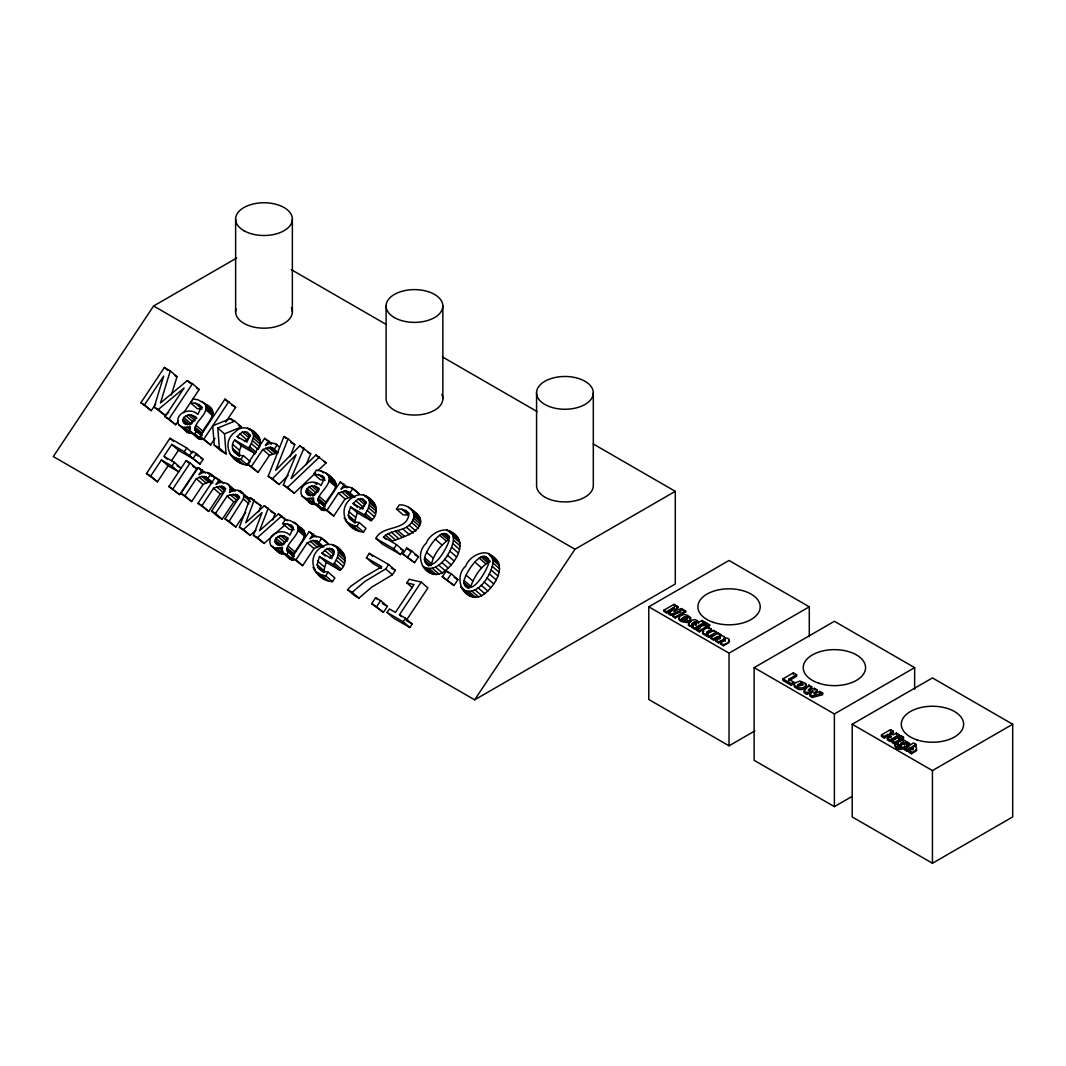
<?xml version="1.0" encoding="UTF-8"?>
<svg xmlns="http://www.w3.org/2000/svg" width="1066" height="1066" viewBox="0 0 1066 1066"><rect width="100%" height="100%" fill="white"/><g stroke="black" fill="none" stroke-linecap="round" stroke-linejoin="round"><path stroke-width="1.5" d="M313.497 502.885L321.306 509.681L324.824 510.654L318.121 504.844L313.497 502.885L313.617 497.915L305.942 498.528L301.918 495.85C296.774 484.577 313.457 477.635 321.026 485.563L324.37 478.501L322.159 475.663L313.79 473.997L316.375 470.119C324.49 470.959 334.378 476.822 336.136 485.03C334.338 492.852 326.982 498.089 324.517 505.617L317.815 499.807C319.72 491.226 332.965 484.284 328.128 474.903M182.912 420.91L183.805 417.459L188.402 414.794L191.48 415.047L196.011 417.219L191.547 423.922L184.618 423.508L182.912 420.91L187.389 424.774M274.975 541.635L275.867 538.183L280.465 535.518L283.543 535.772L288.073 537.944L283.623 544.646L276.68 544.233L274.975 541.635L279.452 545.499M306.089 492.026L306.981 488.574L311.578 485.896L314.657 486.163L319.187 488.335L314.723 495.024L307.794 494.624L306.089 492.026L310.552 495.89M898.252 743.415L897.932 745.6L901.649 746.72M251.483 430.238L253.708 435.847L251.363 443.616L258.065 449.426C267.406 436.74 245.553 420.217 235.386 431.81C219.876 442.856 230.976 463.843 247.632 465.162L250.11 461.445L243.408 455.635C234.786 456.248 228.79 447.187 234.653 439.991L248.578 448.04L255.294 453.836L241.369 445.801L234.653 439.991M232.801 449.892L239.504 455.702L239.49 450.305L241.369 445.801M317.175 564.78L319.427 556.505L333.352 564.54L340.054 570.35C353.805 559.21 336.017 537.491 322.518 546.538C304.796 556.265 313.75 580.49 332.405 581.676L334.884 577.959L328.168 572.149C323.758 571.722 317.868 569.897 317.175 564.78L323.891 570.59L324.264 572.215L317.561 566.406M323.891 570.59L326.129 562.315L319.427 556.505M348.289 515.171L350.527 506.896L364.452 514.931L371.168 520.741C384.906 509.601 367.117 487.882 353.632 496.916C335.897 506.656 344.864 530.881 363.506 532.054L365.984 528.336L359.282 522.54C354.858 522.113 348.968 520.288 348.289 515.171L354.991 520.981L355.378 522.593L348.675 516.797M354.991 520.981L357.243 512.706L350.527 506.896M424.428 559.863C423.722 551.775 446.028 519.435 449.079 540.649C447.44 547.178 431.61 576.04 424.428 559.863L431.13 565.673C433.142 555.506 439.778 545.765 448.32 539.929L441.617 534.119M463.923 582.662C463.217 574.574 485.523 542.234 488.574 563.448C486.935 569.99 471.119 598.839 463.923 582.662L469.506 587.499M333.352 564.54C336.803 559.677 341.107 552.081 336.256 546.751M364.452 514.931C367.903 510.068 372.207 502.472 367.357 497.129M906.22 744.281C907.926 735.22 890.59 744.001 901.649 745.147C898.998 749.038 894.987 740.27 894.774 745.267C898.891 750.171 905.66 746.986 909.551 743.522L909.551 745.081C907.193 749.331 895.04 751.836 895.014 745.387M245.646 512.253L235.799 527.044L229.083 521.247L243.368 498.968L243.781 495.85L242.848 493.225C239.597 489.014 233.561 489.787 229.55 492.412C233.374 483.924 221.795 479.46 215.985 484.577L219.223 479.713L215.225 477.408L197.983 503.285L208.696 511.4L220.249 494.051L223.46 492.772L216.758 486.962L213.546 488.255L201.994 505.59L208.696 511.4M385.705 539.036L383.467 537.091C391.648 528.656 407.558 532.294 412.769 520.261C417.286 511.653 407.399 504.031 399.244 504.924L396.485 509.068L403.188 514.878L408.571 515.038L401.869 509.242L396.485 509.068M385.572 535.252L392.275 541.062C408.065 536.011 435.754 525.458 410.57 508.629M422.389 566.046C437.34 575.52 451.504 553.227 453.436 540.169C453.543 521.94 430.078 531.588 426.333 543.1C412.782 555.253 424.601 580.757 442.23 572.868C455.475 564.354 470.812 540.249 449.186 530.695M461.884 588.858C476.835 598.319 491 576.026 492.932 562.981C493.038 544.739 469.586 554.4 465.829 565.913C452.29 578.065 464.096 603.556 481.725 595.681C494.278 588.099 509.228 564.86 490.72 555.12M216.758 486.962L221.728 486.229L223.487 486.802L225.033 489.227L223.567 493.012L211.521 511.107L218.224 516.903L222.248 519.235L233.814 501.886L237.012 500.594L230.296 494.784L227.111 496.076L215.545 513.426L222.248 519.235M201.98 435.807L194.798 429.838C194.811 420.43 210.202 413.635 204.965 403.787L198.089 399.817L193.199 399.004L190.614 402.881L197.317 408.691L202.02 409.024L195.305 403.215L190.614 402.881M194.798 429.838L201.501 435.634C202.953 424.348 223.887 412.542 204.965 403.787M287.38 523.939L291.058 525.271L293.257 528.11L289.912 535.185C282.343 527.257 265.674 534.199 270.817 545.459L274.828 548.137L282.503 547.524L281.85 551.189L285.195 554.2L287.021 554.453L288.46 551.695L286.861 550.562C286.887 541.155 302.278 534.359 297.028 524.512L290.152 520.541L285.262 519.728L282.677 523.606L289.379 529.416L294.083 529.749L287.38 523.939L282.677 523.606M293.576 556.359L293.856 553.734L302.704 540.182L305.023 534.639L303.73 530.322L294.136 522.167M168.695 412.262L165.003 415.34L154.17 407.145L163.711 376.098L144.55 404.853L151.252 410.663L155.809 403.814M151.252 410.663L140.885 402.748L164.377 367.477L170.293 370.901L160.46 402.988L187.203 380.655L192.493 383.707L199.195 389.516L183.832 412.582M171.373 395.046L176.996 376.698L170.293 370.901M724.347 637.575L724.627 639.094L724.347 636.495L719.79 635.216L720.883 634.59L720.883 635.669M481.112 556.918L487.828 562.728C479.54 568.045 474.103 577.212 470.852 586.327L464.15 580.517M255.987 530.042L250.164 535.345L239.41 527.204L250.337 497.675L260.957 505.75L258.692 511.84M254.254 499.941L245.74 522.78L264.315 505.75L275.028 513.865L272.683 519.915M284.928 524.952L264.155 543.42L253.415 535.292L262.089 512.546L243.461 529.535L239.41 527.204M268.326 508.069L259.544 530.748L278.453 513.905L287.474 520.728M288.153 475.369L279.132 484.497L268.206 476.249L283.956 436.514L288.06 438.886L275.668 470.293L299.892 445.721L310.699 453.889L306.169 464.589M290.045 456.661L294.762 444.695L288.06 438.886M794.53 684.785L794.25 685.438A5.423 3.131 0 0 0 794.85 687.29L798.367 689.276A5.277 3.051 0 0 0 800.579 689.582A5.183 2.985 0 0 0 803.684 689.036L805.789 687.637A5.103 2.945 0 0 0 805.816 685.158L805.136 684.479M315.536 472.958L294.243 493.225L283.289 484.963L296.095 454.716L272.43 478.701L268.206 476.249M303.997 448.093L291.058 478.661L315.989 455.009L326.169 462.831L317.895 470.706M195.105 420.59L192.453 421.403L189.721 424.974L183.019 419.165M311.578 485.896L318.281 491.706L315.629 492.519L312.898 496.09L306.195 490.28M682.12 618.52L682.227 620.079L682.773 617.707L688.489 621.012L690.022 619.986L690.715 617.547L686.651 614.949A5.077 2.932 0 0 0 683.426 614.696L679.548 616.375L679.055 618.76L683.359 621.411L687.237 621.545L687.237 622.637L680.974 621.438L679.055 619.852L679.548 617.454M682.12 619.599L682.773 617.707M900.89 743.415C907.086 746.32 901.983 738.352 900.89 744.987M195.305 403.215L198.996 404.547L201.194 407.385L197.85 414.461C190.281 406.532 173.611 413.475 178.742 424.734L182.766 427.413L190.441 426.8L189.788 430.464L193.133 433.476L194.945 433.729L196.397 430.97M318.121 504.844L319.573 502.086L317.815 499.807M696.444 623.25C687.916 629.087 694.952 617.107 696.444 624.343L695.512 625.316M797.688 684.758L800.673 683.04L802.725 684.225L799.74 685.944L797.688 684.758L797.688 686.384M913.096 749.318L911.004 748.998L907.019 751.21L904.501 749.758L904.501 748.185L907.019 749.638C910.431 745.694 917.506 747.572 908.912 750.744L908.912 752.303L911.443 753.769L916.6 750.624L916.4 748.918M715.646 640.173L718.511 641.825L724.467 639.16L725.346 641.092L723.134 640.333L718.511 642.918L715.646 641.266L715.646 640.173C725.453 636.668 717.565 634.457 713.62 639L710.755 637.348L710.755 638.441L713.62 640.093L718.231 637.521L720.496 638.028M706.611 632.245L711.448 629.153L711.448 630.233C702.161 633.844 707.904 634.47 713.607 630.392L716.459 632.045L716.459 633.124L709.01 637.428L706.345 635.882L707.611 633.044M248.578 448.04L251.363 443.616M236.732 257.999L153.611 305.982L53.3 456.568L474.65 699.829L675.284 583.995L675.284 491.333L593.309 444.002M178.422 420.71L175.703 424.788L165.017 416.673L184.125 387.984L158.288 409.531L154.17 407.145M175.703 424.788L169.001 418.978L192.493 383.707M157.448 481.819L150.746 476.009L161.406 459.992L168.108 465.802L157.448 481.819L146.468 473.544L169.96 438.273L186.777 447.986L192.36 452.823M199.995 464.043L189.282 455.928L192.413 451.238L196.411 453.543L203.113 459.353L199.995 464.043L184.285 451.718L171.746 444.482L163.871 456.301L174.398 462.377L181.1 468.187L177.156 465.909M171.453 460.792L178.448 450.292L171.746 444.482M168.108 465.802L178.648 471.878L171.932 466.069L174.398 462.377M184.285 451.718L186.777 447.986M215.012 438.259L210.575 444.908L199.862 436.793L224.926 399.164L235.639 407.292L225.739 422.136M168.908 486.496L186.15 460.619L190.161 462.937L196.864 468.747L179.621 494.624L168.908 486.496L179.621 494.624M210.575 444.908L203.859 439.112L228.924 401.482M172.919 488.814L190.161 462.937M193.279 458.247L196.411 453.543M191.653 501.566L184.951 495.757L196.317 478.701L201.834 476.395L206.204 477.088L212.907 482.885L208.536 482.192L203.02 484.51L191.653 501.566L180.954 493.451L198.183 467.574L205.551 472.784M202.194 469.879L198.956 474.743C204.246 470.173 211.388 472.958 215.159 478.034M212.241 482.418L207.763 478.541L210.682 474.157M230.922 455.222L236.479 458.273L240.929 459.353L243.408 455.635M258.092 472.358L251.389 466.548L262.756 449.492L270.604 447.147L277.307 452.957L269.458 455.289L258.092 472.358L247.392 464.23L264.621 438.353L271.99 443.576M268.632 440.671L265.394 445.535C268.752 443.083 273.735 441.964 277.12 444.948L274.202 449.332L270.604 447.147M235.799 527.044L225.059 518.915L238.211 498.781L238.584 497.076L237.078 494.677L230.296 494.784M333.738 516.024L327.035 510.214L338.402 493.158L346.25 490.826L352.953 496.623L345.104 498.968L333.738 516.024L323.038 507.909L340.267 482.032L347.623 487.242M302.637 565.633L295.935 559.837L307.301 542.767L312.804 540.462L317.188 541.155L323.891 546.965L319.52 546.272L314.004 548.577L302.637 565.633L291.924 557.518L309.167 531.641L316.522 536.851M344.278 484.337L341.04 489.201C347.463 483.644 355.151 489.067 359.482 494.424L351.567 487.762M313.164 533.959L309.926 538.81C316.349 533.253 324.037 538.676 328.368 544.033L320.466 537.371M352.766 488.614L349.848 492.998L346.25 490.826M321.666 538.237L318.747 542.621L317.188 541.155M346.796 522.127L352.353 525.165L356.804 526.258L359.282 522.54M315.683 571.736L321.252 574.774L325.703 575.867L328.168 572.149M383.467 537.091L396.539 544.646L403.254 550.442L400.496 554.573L382.587 544.233L375.885 538.423C382.201 524.765 406.826 531.454 408.784 514.585L405.746 510.494L401.869 509.242M366.398 557.785L369.329 553.374L388.637 564.527L395.353 570.337L392.408 574.747L371.594 587.246L358.909 598.133L354.285 595.468L347.583 589.658L350.861 586.22L363.359 577.479L381.881 566.726L366.398 557.785L373.1 563.594L381.548 568.471M400.496 554.573L393.794 548.763L396.539 544.646M347.583 589.658L352.193 592.323L364.892 581.436L385.705 568.938L388.637 564.527M402.828 553.974L406.746 548.084L411.769 550.989L418.472 556.798L414.554 562.675L402.828 553.974L414.554 562.675M371.714 603.583L375.632 597.706L380.655 600.598L387.358 606.407L383.44 612.297L371.714 603.583L383.44 612.297M407.838 556.878L411.769 550.989M376.738 606.487L380.655 600.598M387.078 612.457L389.436 608.939L395.446 612.404L413.994 584.581L406.799 582.862L409.211 579.238L421.203 582.103L427.919 587.912L406.186 620.532L412.196 624.01L409.85 627.541L393.794 618.267L387.078 612.457L403.148 621.731L409.85 627.541M401.709 616.668L399.47 614.736L421.203 582.103M403.148 621.731L405.493 618.2L399.47 614.736M442.323 576.786L446.241 570.896L451.264 573.788L457.967 579.598L454.049 585.487L442.323 576.786L454.049 585.487M447.347 579.677L451.264 573.788M474.65 699.829L574.974 549.243L675.284 491.333M897.785 746.706L897.945 744.894M688.903 623.197L688.33 625.356L691.941 626.981M811.253 692.9L806.735 694.219L804.137 692.727L804.137 691.101L808.894 685.118L811.692 686.744L811.692 688.37L809.334 690.661M811.692 686.744L808.148 690.182L814.437 688.33L817.062 689.835L813.891 693.513L819.874 691.461L822.659 693.073L822.659 694.699L812.319 697.457L809.734 695.965L809.734 694.339L812.758 690.821L812.758 692.46M814.944 693.913L817.062 691.461L817.062 689.835M239.424 438.512L237.185 436.567L242.342 432.05L247.139 432.316L250.497 435.221M244.767 441.431L249.058 437.86L242.342 432.05M357.536 507.349L353.059 503.472L358.216 498.955L363.013 499.221L366.371 502.126M359.775 509.281L364.932 504.764L358.216 498.955M325.317 555.986L321.959 553.081L327.115 548.564L331.912 548.83L334.151 550.762M329.541 557.931L333.818 554.373L327.115 548.564M674.245 608.3L666.397 612.83L663.798 611.324L663.798 610.245L674.085 604.302L678.256 606.714L673.619 611.258L681.467 608.566L685.651 610.978L685.651 612.057L675.364 618L672.766 616.494L672.766 615.415L680.601 610.885L680.601 611.964L670.754 615.335L668.395 613.976L668.395 612.897L674.245 607.207L674.245 608.3L669.568 612.843M674.778 611.204L678.256 606.714M283.289 484.963L287.54 487.415L319.467 457.021M253.415 535.292L257.452 537.61L281.877 515.891M901.09 744.601L903.089 743.695L904.554 744.255M797.994 685.851C799.74 682.666 804.217 687.583 802.631 683.746M719.75 638.894L720.363 637.388M703.84 631.312C699.962 633.244 705.239 636.082 707.544 635.189L706.345 635.882M754.821 730.916L729.037 745.814L648.781 699.483L648.781 606.82L729.037 560.476L809.281 606.82L809.281 636.602M663.798 610.245L666.397 611.737L674.245 607.207M672.766 615.415L675.364 616.921L685.651 610.978M682.773 618.786L688.489 622.091L690.728 620.252L690.422 618.213M698.47 622.491L702.028 620.439L704.919 622.104L704.919 623.184L694.632 629.127L691.954 627.581L693.06 625.862C682.84 626.275 692.887 616.148 697.777 621.118A3.891 2.252 0 0 1 698.47 622.491L698.47 623.583M691.954 626.502L694.632 628.047L704.919 622.104M696.471 629.113L703.933 624.809L706.785 626.448L706.785 627.541L699.336 631.845L696.471 630.193L696.471 629.113L699.336 630.752L706.785 626.448M704.813 624.29L706.758 623.17L709.623 624.823L709.623 625.902L707.677 627.021L704.813 625.369L704.813 624.29L707.677 625.942L709.623 624.823M696.471 630.193L700.202 628.034M711.448 629.153L708.584 627.488C702.094 628.634 699.829 634.696 707.544 634.11M706.345 634.803L709.01 636.335L716.459 632.045M710.755 637.348L718.217 633.057L720.883 634.59M728.478 639.866C732.195 642.425 724.56 644.663 723.401 645.743L720.536 644.077L720.536 642.998L725.306 639.653M720.536 642.998L723.401 644.65C729.584 643.558 732.275 637.601 724.627 638.014M648.781 606.82L729.037 653.152L809.281 606.82M851.587 796.715L834.385 806.642L754.128 760.311L754.128 667.636L834.385 621.305L914.641 667.636L914.641 689.156M788.733 679.242L793.757 682.147L793.757 683.772L791.185 685.251L782.937 680.494L782.937 678.855L793.37 672.833L796.595 674.698L796.595 676.324L788.733 680.868L788.733 679.242L796.595 674.698M782.937 678.855L791.185 683.626L793.757 682.147M754.128 667.636L834.385 713.967L914.641 667.636M852.2 724.254L932.444 677.923L1012.7 724.254L1012.7 816.929L932.444 863.26L852.2 816.929L852.2 724.254L932.444 770.585L1012.7 724.254M889.963 737.139L887.925 735.953L884.26 738.072L881.462 736.459L881.462 734.887L890.523 729.65L893.335 731.263L893.335 732.835L890.15 734.674L890.15 733.102L893.335 731.263M881.462 734.887L884.26 736.499L887.925 734.381L890.989 736.153L890.989 737.725M890.15 733.102L893.215 734.86L896.386 733.035L899.211 734.661L899.211 736.233L890.137 741.47L887.325 739.844L887.325 738.272L890.989 736.153M887.325 738.272L890.137 739.897L899.211 734.661M891.922 740.923L898.491 737.139L901.01 738.591L901.01 740.164L894.441 743.948L891.922 742.496L891.922 740.923L894.441 742.376L901.01 738.591M899.278 736.686L900.997 735.687L903.515 737.139L903.515 738.711L901.796 739.711L901.796 738.138L899.278 736.686L899.278 738.245M901.796 738.138L903.515 737.139M906.22 742.722L907.193 742.149L909.551 743.522M904.501 748.185L913.575 742.949L916.08 744.401L916.08 745.973M916.08 744.401L912.749 746.333C918.905 745.72 916.92 751.996 911.443 752.196L908.912 750.744M690.235 622.198L691.154 621.718M217.797 428.039L234.76 421.11L241.476 426.92L224.5 433.849L217.797 428.039L219.369 448.066L226.085 453.876L224.5 433.849M234.76 421.11L230.456 418.632L212.734 425.787L214.253 445.108L220.955 450.918L226.085 453.876M684.145 616.921L686.357 616.574L687.69 617.6L686.957 618.547L684.145 616.921L684.145 618M668.395 612.897L670.754 614.256L680.601 610.885M804.137 691.101L806.735 692.594L812.758 690.821M809.734 694.339L812.319 695.832L822.659 693.073M696.444 624.343C695.352 620.798 690.781 627.048 691.981 623.797M684.838 617.734L687.69 618.693L687.543 617.214M687.237 621.545L682.227 619M683.719 620.838L684.692 620.852L684.692 619.772M325.183 480.14L320.493 479.807L313.79 473.997M178.742 424.734L187.629 432.49L191.68 433.489L184.964 427.679M301.918 495.85L310.806 503.605L314.843 504.604L308.141 498.795M272.989 547.418L279.692 553.214L283.743 554.213L277.04 548.404M190.321 431.77L198.143 438.566L201.661 439.538L194.945 433.729M282.383 552.494L290.205 559.29L293.723 560.263L287.021 554.453M231.415 488.375L235.653 490.813L227.125 483.484M206.124 406.173L211.668 409.597M329.287 477.275L334.831 480.713M254.268 433.809L258.199 436.047M374.073 502.939L363.439 494.904M339.028 550.322L342.959 552.548M696.471 621.465L697.777 622.211A3.891 2.252 0 0 1 698.403 623.09M687.677 616.388L689.982 617.787M291.324 269.658L386.225 324.45M442.31 356.83L537.224 411.623M678.256 607.793L674.085 605.381L674.085 604.302M685.651 612.057L681.467 609.645L681.467 608.566M704.919 623.184L702.028 621.518L702.028 620.439M153.611 305.982L574.974 549.243M231.628 404.973L235.639 407.292M174.637 375.339L176.996 376.698M196.557 387.997L199.195 389.516M290.658 442.323L294.762 444.695M307.967 452.317L310.699 453.889M323.851 461.485L326.169 462.831M238.597 425.267L241.476 426.92M237.185 436.567L246.926 442.19L249.391 436.114L247.139 432.316M353.059 503.472L362.8 509.095L365.265 503.019L363.013 499.221M357.243 512.706L371.168 520.741M414.701 554.626L418.472 556.798M454.209 577.426L457.967 579.598M400.629 548.937L403.254 550.442M140.885 402.748L144.55 404.853M165.017 416.673L169.001 418.978M199.862 436.793L203.859 439.112M214.253 445.108L219.369 448.066M247.392 464.23L251.389 466.548M323.038 507.909L327.035 510.214M375.885 538.423L393.794 548.763M200.448 457.807L203.113 459.353M391.209 567.951L395.353 570.337M178.448 450.292L190.987 457.527M192.853 466.428L196.864 468.747M258.345 504.231L260.957 505.75M271.017 511.56L275.028 513.865M161.406 459.992L171.932 466.069M321.959 553.081L331.699 558.704L334.151 552.628L331.912 548.83M326.129 562.315L340.054 570.35M382.348 603.503L387.358 606.407M146.468 473.544L150.746 476.009M180.954 493.451L184.951 495.757M197.983 503.285L201.994 505.59M211.521 511.107L215.545 513.426M225.059 518.915L229.083 521.247M291.924 557.518L295.935 559.837M415.38 513.106L417.272 514.438M497.436 560.916L488.681 553.494M455.888 536.491L457.927 538.117M300.839 527.976L303.73 530.322M492.119 557.238L498.821 563.035M489.574 555.413L492.918 558.317M492.852 559.85L499.554 565.66M486.336 557.025L488.574 558.957M492.932 562.981L499.634 568.791M484.71 556.412L490.293 561.249M482.978 556.372L489.68 562.182M492.385 566.446L499.088 572.255M452.61 534.426L459.326 540.235M446.721 529.709L451.185 533.573M479.14 558.051L485.856 563.861M453.356 537.051L460.059 542.861M491.199 570.11L497.902 575.906M446.841 534.213L449.066 536.158M453.436 540.169L460.139 545.979M445.215 533.6L449.679 537.477M443.469 533.573L449.066 538.41M489.387 573.961L496.09 579.757M474.85 562.048L481.565 567.858M452.877 543.647L459.579 549.443M408.664 507.296L418.738 515.971M413.075 511.92L419.777 517.73M439.645 535.252L446.348 541.048M413.675 513.892L420.39 519.688M451.691 547.298L458.407 553.107M486.949 577.999L493.651 583.795M413.835 515.984L420.55 521.78M405.746 510.494L409.104 513.399M413.528 518.103L420.244 523.912M449.879 551.149L456.594 556.958M435.354 539.249L442.057 545.046M412.769 520.261L419.471 526.058M484.084 581.916L490.786 587.726M411.529 522.447L418.232 528.256M447.44 555.186L454.143 560.996M481.139 585.207L487.842 591.017M409.211 525.245L415.913 531.055M466.109 575.16L472.824 580.97M478.114 587.859L484.817 593.655M444.575 559.117L451.291 564.913M406.492 527.324L413.195 533.133M475.023 589.871L481.725 595.681M365.611 495.837L372.314 501.646M368.609 498.715L375.312 504.524M402.828 528.976L409.544 534.786M441.644 562.395L448.346 568.205M369.342 500.594L376.045 506.39M315.989 455.009L319.347 457.914M464.203 584.448L468.68 588.325M471.971 591.177L478.674 596.987M369.582 502.739L376.285 508.549M426.613 552.361L433.316 558.171M464.989 585.887L467.228 587.819M446.241 570.896L448.48 572.828M438.619 565.047L445.322 570.856M369.302 505.137L376.018 510.947M469.107 591.71L475.809 597.52M299.892 445.721L304.356 449.585M397.711 530.508L404.414 536.305M360.668 498.488L366.251 503.325M340.267 482.032L346.983 487.842M466.415 591.47L473.117 597.28M460.539 586.74L465.003 590.617M368.53 507.736L375.232 513.532M463.897 590.457L470.599 596.267M395.14 531.161L401.842 536.971M435.528 567.059L442.23 572.868M348.289 491.546L354.991 497.356M424.654 557.718L431.357 563.528M283.956 436.514L286.194 438.446M325.237 472.558L331.952 478.368M329.394 477.661L336.11 483.471M367.237 510.507L373.939 516.317M321.252 470.932L323.491 472.864M355.684 500.607L362.4 506.417M343.918 490.853L350.621 496.663M391.409 532.28L398.111 538.09M329.434 479.22L336.136 485.03M424.708 561.649L429.172 565.513M432.476 568.378L439.179 574.174M425.494 563.075L428.838 565.979M329.061 480.926L335.763 486.736M341.307 491.626L348.009 497.436M406.746 548.084L410.09 550.989M322.159 475.663L324.397 477.608M429.611 568.911L436.314 574.707M365.451 513.492L372.154 519.302M388.211 533.653L394.926 539.449M318.481 474.33L324.064 479.167M426.906 568.671L433.622 574.467M338.402 493.158L345.104 498.968M424.388 567.645L431.104 573.455M224.926 399.164L227.165 401.109M275.921 444.082L279.279 446.987M264.621 438.353L271.337 444.162M348.649 511.4L355.364 517.197M314.683 482.685L316.908 484.63M272.643 447.867L278.239 452.704M249.737 428.932L256.44 434.741M252.735 431.823L259.438 437.633M247.565 427.999L249.79 429.944M314.657 486.163L319.12 490.027M253.468 433.689L260.171 439.498M268.272 447.174L274.975 452.983M349.435 518.236L355.018 523.073M253.708 435.847L260.41 441.657M356.804 526.258L363.506 532.054M265.661 447.96L272.363 453.77M187.203 380.655L190.561 383.56M253.428 438.246L260.144 444.042M230.456 418.632L233.814 421.536M308.913 486.709L315.629 492.519M244.794 431.583L250.377 436.434M319.294 496.476L326.009 502.286M344.078 517.929L346.317 519.862M352.353 525.165L359.055 530.975M345.171 520.195L353.499 527.923M348.955 523.699L355.671 529.509M262.756 449.492L269.458 455.289M252.655 440.831L259.358 446.641M306.981 488.574L313.684 494.384M318.254 498.315L324.97 504.125M164.377 367.477L167.735 370.382M319.573 502.086L325.157 506.923M317.974 500.94L323.558 505.777M239.81 433.715L246.526 439.525M202.074 401.442L208.776 407.252M206.231 406.559L212.934 412.355M306.635 493.545L308.86 495.49M206.258 408.105L212.96 413.914M310.699 498.595L314.057 501.486M249.577 446.587L256.28 452.397M312.951 501.566L323.011 510.387M406.799 582.862L412.382 587.699M205.885 409.81L212.587 415.62M198.996 404.547L202.34 407.452M305.942 498.528L312.644 504.338M369.329 553.374L372.687 556.279M385.705 568.938L392.408 574.747M287.54 487.415L294.243 493.225M272.43 478.701L279.132 484.497M232.774 444.495L239.49 450.305M232.415 448.28L239.117 454.076M194.705 416.393L196.93 418.338M191.48 415.047L195.944 418.911M233.561 451.331L239.144 456.168M240.929 459.353L247.632 465.162M188.402 414.794L193.985 419.631M236.479 458.273L243.181 464.07M185.751 415.607L192.453 421.403M229.297 453.29L232.641 456.195M233.081 456.808L239.797 462.604M196.131 425.374L202.833 431.17M334.497 545.446L341.213 551.255M337.496 548.324L344.198 554.133M332.326 544.513L334.564 546.458M338.242 550.203L344.944 556.012M183.805 417.459L190.508 423.269M195.091 427.213L201.794 433.009M338.468 552.361L345.171 558.158M194.638 428.692L201.354 434.502M338.202 554.746L344.904 560.556M329.554 548.097L334.031 551.975M183.459 422.429L185.697 424.375M309.167 531.641L313.631 535.518M187.523 427.479L189.761 429.411M337.416 557.345L344.131 563.154M193.133 433.476L199.835 439.285M405.493 618.2L412.196 624.01M315.136 540.435L321.839 546.245M182.766 427.413L189.468 433.222M298.293 527.284L304.996 533.08M324.584 550.229L331.286 556.026M336.136 560.13L342.839 565.926M312.804 540.462L319.52 546.272M298.32 528.829L305.023 534.639M158.288 409.531L165.003 415.34M375.632 597.706L377.87 599.638M297.947 530.535L304.649 536.345M310.193 541.235L316.895 547.045M278.453 513.905L285.155 519.715M291.058 525.271L293.283 527.217M334.338 563.101L341.04 568.911M264.315 505.75L266.553 507.683M307.301 542.767L314.004 548.577M250.337 497.675L257.039 503.485M240.583 491.226L249.551 499.035L247.285 497.036M238.184 490.307L241.542 493.212M195.758 454.143L197.996 456.075M243.781 495.85L250.483 501.66M317.548 561.009L324.251 566.819M352.193 592.323L358.909 598.133M229.95 487.002L234.427 490.866M243.368 498.968L248.964 503.805M237.078 494.677L239.304 496.609M219.223 479.713L223.7 483.591M230.149 489.467L232.388 491.399M235.28 494.091L239.757 497.955M283.543 535.772L288.02 539.636M169.96 438.273L173.318 441.177M215.225 477.408L220.809 482.245M209.482 473.304L215.079 478.141M233.028 494.131L238.611 498.968M318.321 567.845L323.225 572.109M280.465 535.518L287.167 541.315M207.124 472.411L211.601 476.275M223.487 486.802L225.726 488.734M325.703 575.867L332.405 581.676M221.728 486.229L225.086 489.134M198.183 467.574L202.66 471.439M277.813 536.331L284.515 542.128L282.57 543.993L275.867 538.183M219.489 486.283L225.073 491.12M288.193 546.098L294.896 551.895M312.978 567.538L315.203 569.471M321.252 574.774L327.955 580.584M314.057 569.804L322.385 577.545M317.855 573.308L324.557 579.118M186.15 460.619L189.508 463.523M227.111 496.076L233.814 501.886M287.154 547.937L293.856 553.734M204.166 476.355L210.868 482.165M286.714 549.416L293.416 555.226M201.834 476.395L208.536 482.192M275.081 539.889L281.784 545.699M286.861 550.562L294.043 556.532M289.859 553.281L293.217 556.185M213.546 488.255L220.249 494.051M199.222 477.168L205.925 482.978M275.521 543.154L277.76 545.099M279.598 548.204L282.943 551.109M286.314 555.053L290.205 559.29M285.195 554.2L291.911 560.01M196.317 478.701L203.02 484.51M274.828 548.137L281.544 553.947M270.817 545.459L279.692 553.214M164.99 457.274L167.215 459.206M257.452 537.61L264.155 543.42M243.461 529.535L250.164 535.345M321.306 509.681L319.653 507.376M198.143 438.566L196.49 436.26M308.62 501.66L310.806 503.605M185.457 430.544L187.629 432.49M206.204 477.088L207.763 478.541M905.78 742.815L906.287 743.735M235.999 459.1L237.625 461.032M932.444 770.585L932.444 863.26M913.176 748.012L913.176 749.585M913.096 747.746L913.002 749.891M912.789 747.493L912.789 749.065M912.283 747.306L912.283 748.878M911.697 747.266L911.697 748.838M911.443 752.196L911.443 753.769M907.193 742.149L907.193 743.722M907.019 749.638L907.019 751.21M904.421 743.468L904.421 745.041M904.208 742.362L904.208 743.935M903.688 742.163L903.688 743.735M903.089 742.123L903.089 743.695M900.997 735.687L900.997 737.259M901.09 743.029L900.983 745.334M898.491 737.139L898.491 738.711M897.785 745.134L897.759 746.906M896.386 733.035L896.386 734.607M895.786 743.322L895.786 744.894M894.441 742.376L894.441 743.948M890.523 729.65L890.523 731.223M890.137 739.897L890.137 741.47M887.925 734.381L887.925 735.953M884.26 736.499L884.26 738.072M834.385 713.967L834.385 806.642M819.874 691.461L819.874 693.087M814.437 688.33L814.437 689.955M812.319 695.832L812.319 697.457M808.894 685.118L808.894 686.744M806.735 692.594L806.735 694.219M802.205 683.359L802.205 684.985M801.512 683.106L801.512 684.732M800.673 683.04L800.673 684.665M793.37 672.833L793.37 674.458M791.185 683.626L791.185 685.251M729.037 653.152L729.037 745.814M725.013 639.373L725.013 640.453M724.467 639.16L724.467 640.24M723.841 639.107L723.841 640.2M723.401 644.65L723.401 645.743M720.15 636.549L720.15 637.628M719.603 636.335L719.603 637.415M718.964 636.295L718.964 637.375M718.511 641.825L718.511 642.918M718.217 633.057L718.217 634.137M713.607 630.392L713.607 631.472M713.62 639L713.62 640.093M709.01 636.335L709.01 637.428M708.584 627.488L708.584 628.58M708.277 633.084L708.277 634.163M707.677 625.942L707.677 627.021M707.051 632.831L707.051 633.91M706.758 623.17L706.758 624.25M703.933 624.809L703.933 625.889M699.336 630.752L699.336 631.845M696.351 622.824L696.191 624.809M695.938 622.464L695.938 623.543M695.378 622.264L695.378 623.344M694.699 622.224L694.699 623.304M694.632 628.047L694.632 629.127M692.407 624.543L692.407 625.622M688.489 621.012L688.489 622.091M687.104 616.854L687.104 617.934M686.357 616.574L686.357 617.654M685.478 616.534L685.478 617.614M675.364 616.921L675.364 618M670.754 614.256L670.754 615.335M666.397 611.737L666.397 612.83M593.309 392.874A28.369 16.376 0 0 1 550.749 407.065A28.369 16.376 0 0 1 550.749 378.683A28.369 16.376 0 0 1 593.309 392.874L593.309 485.536A28.369 16.376 0 0 1 564.94 501.926A28.369 16.376 0 0 1 536.571 485.536L536.571 392.874M442.843 305.995L442.843 398.671M386.092 305.995L386.092 398.671A28.369 16.376 0 0 0 418.165 414.914A28.369 16.376 0 0 0 441.87 394.433M292.364 219.13L292.364 311.792M235.626 219.13L235.626 311.792M291.404 307.554A28.369 16.376 0 0 1 265.234 328.155A28.369 16.376 0 0 1 236.052 308.94M794.53 683.159L794.25 683.812A5.423 3.131 0 0 0 794.85 685.665L798.367 687.65A5.277 3.051 0 0 0 801.672 687.903A5.183 2.985 0 0 0 803.684 687.41L805.789 686.011A5.103 2.945 0 0 0 805.816 683.533L799.886 681.014L794.53 683.159M916.867 739.844A31.167 18.002 0 0 0 963.624 724.254A31.167 18.002 0 0 0 916.867 708.663A31.167 18.002 0 0 0 916.867 739.844M818.795 683.226A31.167 18.002 0 0 0 865.565 667.636A31.167 18.002 0 0 0 818.795 652.059A31.167 18.002 0 0 0 818.795 683.226M713.447 622.397A31.167 18.002 0 0 0 760.205 606.82A31.167 18.002 0 0 0 713.447 591.23A31.167 18.002 0 0 0 713.447 622.397M394.407 317.588A28.369 16.376 0 0 0 441.87 310.246A28.369 16.376 0 0 0 407.119 290.179A28.369 16.376 0 0 0 394.407 317.588M243.927 230.709A28.369 16.376 0 0 0 291.404 223.367A28.369 16.376 0 0 0 256.653 203.3A28.369 16.376 0 0 0 243.927 230.709"/></g></svg>
